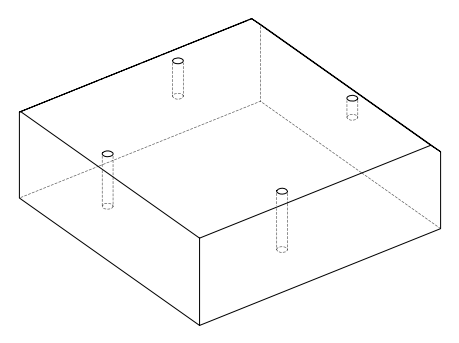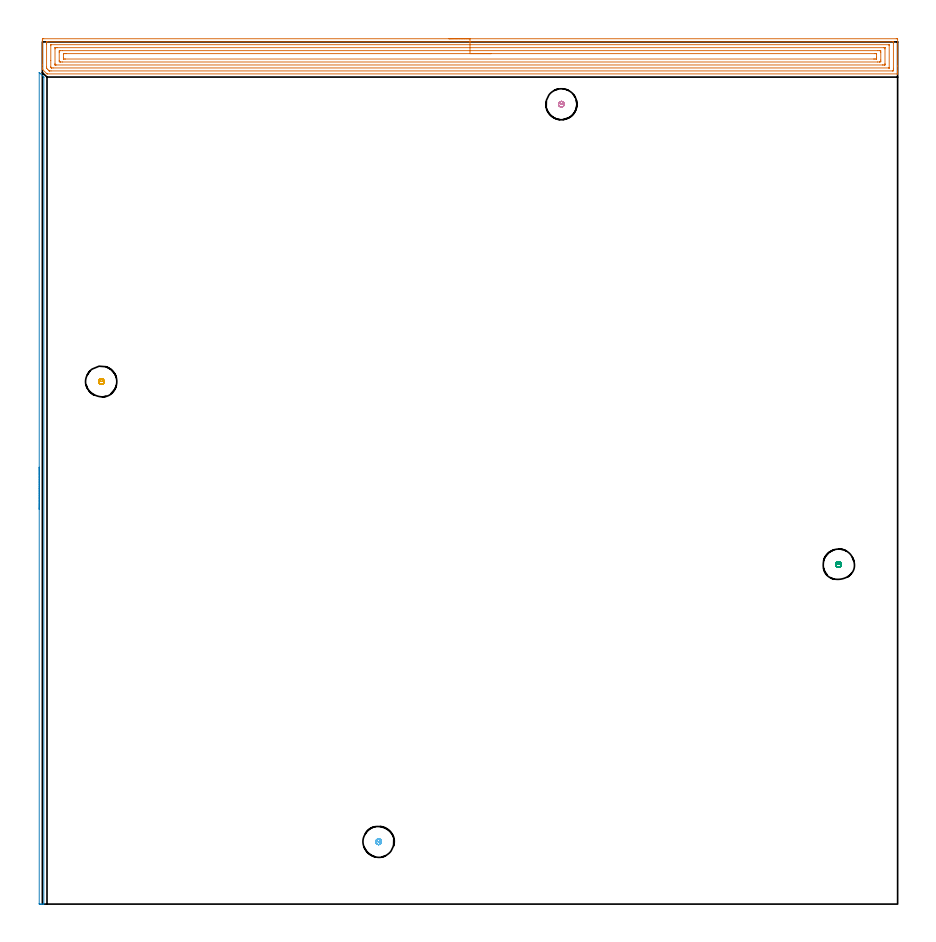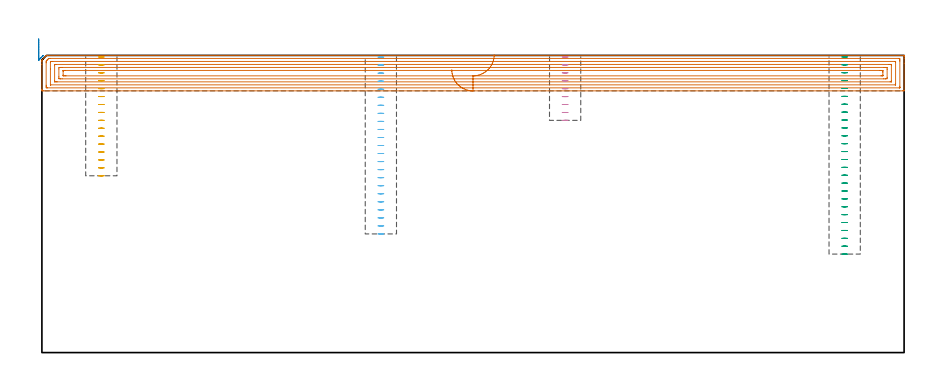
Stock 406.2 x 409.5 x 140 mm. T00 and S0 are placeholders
(PLAN: 6 operations, 1 tool changes, 27 min)
(1 AREA_MILL | FG_CHAMFER_SURFACE | UGT0205_001 | 19.83 min | 56640 mm3)
(2 AREA_MILL_1 | FG_CHAMFER_SURFACE_1 | UGT0205_001 | 3.3 min | 949 mm3)
(3 MILL_BLIND_HOLE_FROM_SOLID_MATERIAL | STEP1POCKET | NXT0201_011 | Spiral | 1.34 min | 15876 mm3)
(4 MILL_BLIND_HOLE_FROM_SOLID_MATERIAL_1 | STEP1POCKET_1 | NXT0201_011 | Spiral | 0.47 min | 5192 mm3)
(5 MILL_BLIND_HOLE_FROM_SOLID_MATERIAL_2 | STEP1POCKET_2 | NXT0201_011 | Spiral | 0.83 min | 9612 mm3)
(6 MILL_BLIND_HOLE_FROM_SOLID_MATERIAL_3 | STEP1POCKET_3 | NXT0201_011 | Spiral | 1.19 min | 14271 mm3)
(TOOL UGT0205_001 | Chamfer Mill 20 x 3 x 45 deg. | D20 FL50 Z2)
(TOOL NXT0201_011 | ENDMILL 12mm [2P460-1200-NA 1630] | D12 FL38 Z6)
(OP 1 AREA_MILL)
G17 G21 G94 G90
T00 M6
G54
G17 G0 G90 X193.1 Y411. S1061 M3
G43 Z150. H0
Z133.3
G94 G1 X193.138 Z132.428 F250.
X193.252 Z131.564
X193.441 Z130.712
X193.703 Z129.88
X194.037 Z129.074
X194.44 Z128.3
X194.909 Z127.564
X195.44 Z126.872
X196.029 Z126.229
X196.672 Z125.64
X197.364 Z125.109
X198.1 Z124.64
X198.874 Z124.237
X199.68 Z123.903
X200.512 Z123.641
X201.364 Z123.452
X202.228 Z123.338
X203.1 Z123.3
X405.574
X406.036 Y410.995 Z123.303
X406.19 Y410.992 Z123.306
X406.2 Y410.833 Z123.464
Y397.986 Z136.309
Y395.61 Z138.685
Y394.905 Z139.394
Y394.645 Z139.655
X406.199 Y394.296 Z139.994
X406.04 Y394.299 Z139.999
X406.021 Y394.3 Z140.
X2.414
X2.205 Y394.304 Z139.989
X2.003 Y394.497 Z139.803
X1.981 Y394.519 Z139.781
X0.179 Y396.321 Z137.978
X0.016 Y396.49 Z137.809
X0.01 Y396.499 Z137.8
X0. Y397.196 Z137.104
Y398.603 Z135.694
Y410.306 Z123.992
X0.004 Y410.57 Z123.728
X0.01 Y410.992 Z123.306
X0.193 Y410.995 Z123.303
X0.626 Y411. Z123.3
X203.1
Y409.586 Z124.714
X403.892 Y409.585 Z124.715
X404.156 Y409.58 Z124.72
X404.183 Y409.579 Z124.721
X404.19 Y409.564 Z124.736
X404.196 Y409.53 Z124.77
X404.198 Y409.496 Z124.804
X404.2 Y409.282 Z125.018
Y408.81 Z125.49
Y396.963 Z137.337
X404.197 Y396.49 Z137.81
X404.191 Y396.092 Z138.208
X404.171 Y395.721 Z138.579
X403.786 Y395.716 Z138.584
X403.68 Y395.715 Z138.585
X4.096 Y395.714 Z138.586
X3.308 Y395.72 Z138.58
X3.258 Y395.721 Z138.579
X3.233 Y395.728 Z138.572
X3.206 Y395.752 Z138.548
X3.095 Y395.858 Z138.442
X2.881 Y396.07 Z138.23
X2.46 Y396.49 Z137.81
X2.414 Y396.537 Z137.763
X2.01 Y396.965 Z137.335
X2.005 Y397.37 Z136.93
X2.001 Y397.777 Z136.523
X2. Y408.337 Z125.963
X2.003 Y408.81 Z125.49
X2.009 Y409.208 Z125.092
X2.029 Y409.579 Z124.721
X2.414 Y409.584 Z124.716
X2.52 Y409.585 Z124.715
X203.1 Y409.586 Z124.714
Y408.172 Z126.128
X401.998 Y408.171 Z126.129
X402.08 Y408.17 Z126.13
X402.145 Y408.167 Z126.133
X402.181 Y408.165 Z126.135
X402.19 Y408.128 Z126.172
X402.195 Y407.93 Z126.37
X402.199 Y407.732 Z126.568
Y397.37 Z136.93
X402.198 Y397.173 Z137.127
X402.193 Y397.144 Z137.156
X402.189 Y397.135 Z137.165
X402.181 Y397.133 Z137.167
X402.121 Y397.13 Z137.17
X401.998 Y397.129 Z137.171
X5.096
X4.443 Y397.133 Z137.167
X4.326 Y397.135 Z137.165
X4.266 Y397.145 Z137.155
X4.202 Y397.204 Z137.096
X4.04 Y397.37 Z136.93
X4.01 Y397.422 Z136.878
X4.006 Y397.47 Z136.83
X4.001 Y397.567 Z136.733
X4. Y400.649 Z133.651
X4.001 Y407.93 Z126.37
X4.002 Y408.127 Z126.173
X4.007 Y408.156 Z126.144
X4.011 Y408.165 Z126.135
X4.019 Y408.167 Z126.133
X4.079 Y408.17 Z126.13
X4.202 Y408.171 Z126.129
X203.1 Y408.172 Z126.128
Y406.757 Z127.543
X399.614
X400.058 Y406.755 Z127.545
X400.149 Y406.753 Z127.547
X400.184 Y406.751 Z127.549
X400.19 Y406.71 Z127.59
X400.194 Y406.605 Z127.695
X400.2 Y406.18 Z128.12
Y399.14 Z135.16
X400.193 Y398.695 Z135.605
X400.19 Y398.588 Z135.712
X400.177 Y398.549 Z135.751
X400.112 Y398.548 Z135.752
X399.911 Y398.545 Z135.755
X399.316 Y398.543 Z135.757
X399.019
X6.586
X6.142 Y398.545 Z135.755
X6.051 Y398.547 Z135.753
X6.016 Y398.549 Z135.751
X6.01 Y398.589 Z135.711
X6.006 Y398.695 Z135.605
X6. Y399.12 Z135.18
Y406.159 Z128.141
X6.007 Y406.604 Z127.696
X6.01 Y406.712 Z127.588
X6.023 Y406.751 Z127.549
X6.088 Y406.752 Z127.548
X6.289 Y406.755 Z127.545
X6.883 Y406.757 Z127.543
X7.181
X203.1
Y405.343 Z128.957
X396.635
X397.477 Y405.341 Z128.959
X397.529 Y405.338 Z128.962
X398.19 Y405.29 Z129.01
X398.199 Y404.63 Z129.67
Y400.89 Z133.41
X398.196 Y400.233 Z134.067
X398.19 Y400.01 Z134.29
X397.578 Y399.961 Z134.339
X397.529 Y399.96 Z134.34
X396.689 Y399.957 Z134.343
X9.565
X8.723 Y399.959 Z134.341
X8.671 Y399.962 Z134.338
X8.01 Y400.01 Z134.29
X8.001 Y400.67 Z133.63
Y404.41 Z129.89
X8.004 Y405.067 Z129.233
X8.01 Y405.29 Z129.01
X8.622 Y405.339 Z128.961
X8.671 Y405.34 Z128.96
X9.511 Y405.343 Z128.957
X203.1
Y403.929 Z130.371
X395.336
X395.741 Y403.927 Z130.373
X396.145 Y403.923 Z130.377
X396.19 Y403.922 Z130.378
X396.194 Y403.881 Z130.419
X396.198 Y403.801 Z130.499
X396.2 Y403.681 Z130.619
Y403.53 Z130.77
Y402.198 Z132.102
X396.199 Y401.77 Z132.53
X396.197 Y401.544 Z132.756
X396.194 Y401.431 Z132.869
X396.19 Y401.381 Z132.919
X396.139 Y401.378 Z132.922
X395.741 Y401.373 Z132.927
X395.252 Y401.371 Z132.929
X394.847
X10.948
X10.459 Y401.373 Z132.927
X10.055 Y401.377 Z132.923
X10.01 Y401.378 Z132.922
X10.006 Y401.419 Z132.881
X10.002 Y401.499 Z132.801
X10. Y401.619 Z132.681
Y401.77 Z132.53
X10.001 Y403.53 Z130.77
X10.002 Y403.756 Z130.544
X10.006 Y403.869 Z130.431
X10.01 Y403.919 Z130.381
X10.061 Y403.922 Z130.378
X10.459 Y403.927 Z130.373
X10.948 Y403.929 Z130.371
X11.353
X203.1
X203.972 Z130.409
X204.837 Z130.523
X205.688 Z130.712
X206.52 Z130.974
X207.326 Z131.308
X208.1 Z131.711
X208.836 Z132.18
X209.528 Z132.711
X210.171 Z133.3
X210.76 Z133.943
X211.292 Z134.635
X211.76 Z135.371
X212.163 Z136.145
X212.497 Z136.951
X212.759 Z137.783
X212.948 Z138.635
X213.062 Z139.5
X213.1 Z140.371
G0 Z150.
M5
M2
(OP 2 AREA_MILL_1)
G17 G21 G94 G90
T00 M6
G54
G17 G0 G90 X-1.5 Y187.5 S1061 M3
G43 Z150. H0
Z147.8
G94 G1 Y187.538 Z146.928 F250.
Y187.652 Z146.064
Y187.841 Z145.212
Y188.103 Z144.38
Y188.437 Z143.574
Y188.84 Z142.8
Y189.308 Z142.064
Y189.84 Z141.372
Y190.429 Z140.729
Y191.072 Z140.14
Y191.764 Z139.608
Y192.5 Z139.14
Y193.274 Z138.737
Y194.08 Z138.403
Y194.912 Z138.141
Y195.764 Z137.952
Y196.628 Z137.838
Y197.5 Z137.8
Y394.884
X-1.496 Y394.953 Z137.803
X-1.492 Y394.981 Z137.804
X-1.406 Y394.907 Z137.892
X-0.888 Y394.388 Z138.412
X0.482 Y393.018 Z139.782
X0.639 Y392.859 Z139.935
X0.696 Y392.795 Z139.989
X0.7 Y392.602 Z140.
Y0.165
X0.697 Y0.01 Z139.988
X0.615 Y0.004 Z139.907
X0.526 Y0. Z139.826
X0.242 Z139.541
X-0.4 Z138.894
X-0.721 Z138.575
X-1.12 Z138.176
X-1.266 Y0.002 Z138.03
X-1.491 Y0.005 Z137.805
X-1.494 Y0.048 Z137.803
X-1.499 Y0.165 Z137.801
X-1.5 Y0.286 Z137.8
Y197.5
Y198.372 Z137.838
Y199.236 Z137.952
Y200.088 Z138.141
Y200.92 Z138.403
Y201.726 Z138.737
Y202.5 Z139.14
Y203.236 Z139.608
Y203.928 Z140.14
Y204.571 Z140.729
Y205.16 Z141.372
Y205.692 Z142.064
Y206.16 Z142.8
Y206.563 Z143.574
Y206.897 Z144.38
Y207.159 Z145.212
Y207.348 Z146.064
Y207.462 Z146.928
Y207.5 Z147.8
G0 Z150.
M5
M2
(OP 3 MILL_BLIND_HOLE_FROM_SOLID_MATERIAL)
G17 G21 G94 G90
T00 M6
G54
G17 G0 G90 X378.2 Y161.3 S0 M3
G43 Z150. H1
Z139.285
G94 G3 X378.875 Y161.975 R0.675 F250.
X378.2 Y162.65 R0.675
X376.85 Y161.3 R1.35
X378.2 Y162.65 R-1.35
X377.525 Y161.975 R0.675
X378.2 Y161.3 R0.675
G0 Z135.569
G3 X378.875 Y161.975 R0.675
X378.2 Y162.65 R0.675
X376.85 Y161.3 R1.35
X378.2 Y162.65 R-1.35
X377.525 Y161.975 R0.675
X378.2 Y161.3 R0.675
G0 Z131.854
G3 X378.875 Y161.975 R0.675
X378.2 Y162.65 R0.675
X376.85 Y161.3 R1.35
X378.2 Y162.65 R-1.35
X377.525 Y161.975 R0.675
X378.2 Y161.3 R0.675
G0 Z128.138
G3 X378.875 Y161.975 R0.675
X378.2 Y162.65 R0.675
X376.85 Y161.3 R1.35
X378.2 Y162.65 R-1.35
X377.525 Y161.975 R0.675
X378.2 Y161.3 R0.675
G0 Z124.423
G3 X378.875 Y161.975 R0.675
X378.2 Y162.65 R0.675
X376.85 Y161.3 R1.35
X378.2 Y162.65 R-1.35
X377.525 Y161.975 R0.675
X378.2 Y161.3 R0.675
G0 Z120.708
G3 X378.875 Y161.975 R0.675
X378.2 Y162.65 R0.675
X376.85 Y161.3 R1.35
X378.2 Y162.65 R-1.35
X377.525 Y161.975 R0.675
X378.2 Y161.3 R0.675
G0 Z116.992
G3 X378.875 Y161.975 R0.675
X378.2 Y162.65 R0.675
X376.85 Y161.3 R1.35
X378.2 Y162.65 R-1.35
X377.525 Y161.975 R0.675
X378.2 Y161.3 R0.675
G0 Z113.277
G3 X378.875 Y161.975 R0.675
X378.2 Y162.65 R0.675
X376.85 Y161.3 R1.35
X378.2 Y162.65 R-1.35
X377.525 Y161.975 R0.675
X378.2 Y161.3 R0.675
G0 Z109.562
G3 X378.875 Y161.975 R0.675
X378.2 Y162.65 R0.675
X376.85 Y161.3 R1.35
X378.2 Y162.65 R-1.35
X377.525 Y161.975 R0.675
X378.2 Y161.3 R0.675
G0 Z105.846
G3 X378.875 Y161.975 R0.675
X378.2 Y162.65 R0.675
X376.85 Y161.3 R1.35
X378.2 Y162.65 R-1.35
X377.525 Y161.975 R0.675
X378.2 Y161.3 R0.675
G0 Z102.131
G3 X378.875 Y161.975 R0.675
X378.2 Y162.65 R0.675
X376.85 Y161.3 R1.35
X378.2 Y162.65 R-1.35
X377.525 Y161.975 R0.675
X378.2 Y161.3 R0.675
G0 Z98.415
G3 X378.875 Y161.975 R0.675
X378.2 Y162.65 R0.675
X376.85 Y161.3 R1.35
X378.2 Y162.65 R-1.35
X377.525 Y161.975 R0.675
X378.2 Y161.3 R0.675
G0 Z94.7
G3 X378.875 Y161.975 R0.675
X378.2 Y162.65 R0.675
X376.85 Y161.3 R1.35
X378.2 Y162.65 R-1.35
X377.525 Y161.975 R0.675
X378.2 Y161.3 R0.675
G0 Z90.985
G3 X378.875 Y161.975 R0.675
X378.2 Y162.65 R0.675
X376.85 Y161.3 R1.35
X378.2 Y162.65 R-1.35
X377.525 Y161.975 R0.675
X378.2 Y161.3 R0.675
G0 Z87.269
G3 X378.875 Y161.975 R0.675
X378.2 Y162.65 R0.675
X376.85 Y161.3 R1.35
X378.2 Y162.65 R-1.35
X377.525 Y161.975 R0.675
X378.2 Y161.3 R0.675
G0 Z83.554
G3 X378.875 Y161.975 R0.675
X378.2 Y162.65 R0.675
X376.85 Y161.3 R1.35
X378.2 Y162.65 R-1.35
X377.525 Y161.975 R0.675
X378.2 Y161.3 R0.675
G0 Z79.838
G3 X378.875 Y161.975 R0.675
X378.2 Y162.65 R0.675
X376.85 Y161.3 R1.35
X378.2 Y162.65 R-1.35
X377.525 Y161.975 R0.675
X378.2 Y161.3 R0.675
G0 Z76.123
G3 X378.875 Y161.975 R0.675
X378.2 Y162.65 R0.675
X376.85 Y161.3 R1.35
X378.2 Y162.65 R-1.35
X377.525 Y161.975 R0.675
X378.2 Y161.3 R0.675
G0 Z72.408
G3 X378.875 Y161.975 R0.675
X378.2 Y162.65 R0.675
X376.85 Y161.3 R1.35
X378.2 Y162.65 R-1.35
X377.525 Y161.975 R0.675
X378.2 Y161.3 R0.675
G0 Z68.692
G3 X378.875 Y161.975 R0.675
X378.2 Y162.65 R0.675
X376.85 Y161.3 R1.35
X378.2 Y162.65 R-1.35
X377.525 Y161.975 R0.675
X378.2 Y161.3 R0.675
G0 Z64.977
G3 X378.875 Y161.975 R0.675
X378.2 Y162.65 R0.675
X376.85 Y161.3 R1.35
X378.2 Y162.65 R-1.35
X377.525 Y161.975 R0.675
X378.2 Y161.3 R0.675
G0 Z61.262
G3 X378.875 Y161.975 R0.675
X378.2 Y162.65 R0.675
X376.85 Y161.3 R1.35
X378.2 Y162.65 R-1.35
X377.525 Y161.975 R0.675
X378.2 Y161.3 R0.675
G0 Z57.546
G3 X378.875 Y161.975 R0.675
X378.2 Y162.65 R0.675
X376.85 Y161.3 R1.35
X378.2 Y162.65 R-1.35
X377.525 Y161.975 R0.675
X378.2 Y161.3 R0.675
G0 Z53.831
G3 X378.875 Y161.975 R0.675
X378.2 Y162.65 R0.675
X376.85 Y161.3 R1.35
X378.2 Y162.65 R-1.35
X377.525 Y161.975 R0.675
X378.2 Y161.3 R0.675
G0 Z50.115
G3 X378.875 Y161.975 R0.675
X378.2 Y162.65 R0.675
X376.85 Y161.3 R1.35
X378.2 Y162.65 R-1.35
X377.525 Y161.975 R0.675
X378.2 Y161.3 R0.675
G0 Z46.4
G3 X378.875 Y161.975 R0.675
X378.2 Y162.65 R0.675
X376.85 Y161.3 R1.35
X378.2 Y162.65 R-1.35
X377.525 Y161.975 R0.675
X378.2 Y161.3 R0.675
G0 Z150.
M5
M2
(OP 4 MILL_BLIND_HOLE_FROM_SOLID_MATERIAL_1)
G17 G21 G94 G90
T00 M6
G54
G17 G0 G90 X246.5 Y379.9 S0 M3
G43 Z150. H1
Z139.267
G94 G3 X247.175 Y380.575 R0.675 F250.
X246.5 Y381.25 R0.675
X245.15 Y379.9 R1.35
X246.5 Y381.25 R-1.35
X245.825 Y380.575 R0.675
X246.5 Y379.9 R0.675
G0 Z135.533
G3 X247.175 Y380.575 R0.675
X246.5 Y381.25 R0.675
X245.15 Y379.9 R1.35
X246.5 Y381.25 R-1.35
X245.825 Y380.575 R0.675
X246.5 Y379.9 R0.675
G0 Z131.8
G3 X247.175 Y380.575 R0.675
X246.5 Y381.25 R0.675
X245.15 Y379.9 R1.35
X246.5 Y381.25 R-1.35
X245.825 Y380.575 R0.675
X246.5 Y379.9 R0.675
G0 Z128.067
G3 X247.175 Y380.575 R0.675
X246.5 Y381.25 R0.675
X245.15 Y379.9 R1.35
X246.5 Y381.25 R-1.35
X245.825 Y380.575 R0.675
X246.5 Y379.9 R0.675
G0 Z124.333
G3 X247.175 Y380.575 R0.675
X246.5 Y381.25 R0.675
X245.15 Y379.9 R1.35
X246.5 Y381.25 R-1.35
X245.825 Y380.575 R0.675
X246.5 Y379.9 R0.675
G0 Z120.6
G3 X247.175 Y380.575 R0.675
X246.5 Y381.25 R0.675
X245.15 Y379.9 R1.35
X246.5 Y381.25 R-1.35
X245.825 Y380.575 R0.675
X246.5 Y379.9 R0.675
G0 Z116.867
G3 X247.175 Y380.575 R0.675
X246.5 Y381.25 R0.675
X245.15 Y379.9 R1.35
X246.5 Y381.25 R-1.35
X245.825 Y380.575 R0.675
X246.5 Y379.9 R0.675
G0 Z113.133
G3 X247.175 Y380.575 R0.675
X246.5 Y381.25 R0.675
X245.15 Y379.9 R1.35
X246.5 Y381.25 R-1.35
X245.825 Y380.575 R0.675
X246.5 Y379.9 R0.675
G0 Z109.4
G3 X247.175 Y380.575 R0.675
X246.5 Y381.25 R0.675
X245.15 Y379.9 R1.35
X246.5 Y381.25 R-1.35
X245.825 Y380.575 R0.675
X246.5 Y379.9 R0.675
G0 Z150.
M5
M2
(OP 5 MILL_BLIND_HOLE_FROM_SOLID_MATERIAL_2)
G17 G21 G94 G90
T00 M6
G54
G17 G0 G90 X28. Y248.2 S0 M3
G43 Z150. H1
Z139.269
G94 G3 X28.675 Y248.875 R0.675 F250.
X28. Y249.55 R0.675
X26.65 Y248.2 R1.35
X28. Y249.55 R-1.35
X27.325 Y248.875 R0.675
X28. Y248.2 R0.675
G0 Z135.538
G3 X28.675 Y248.875 R0.675
X28. Y249.55 R0.675
X26.65 Y248.2 R1.35
X28. Y249.55 R-1.35
X27.325 Y248.875 R0.675
X28. Y248.2 R0.675
G0 Z131.806
G3 X28.675 Y248.875 R0.675
X28. Y249.55 R0.675
X26.65 Y248.2 R1.35
X28. Y249.55 R-1.35
X27.325 Y248.875 R0.675
X28. Y248.2 R0.675
G0 Z128.075
G3 X28.675 Y248.875 R0.675
X28. Y249.55 R0.675
X26.65 Y248.2 R1.35
X28. Y249.55 R-1.35
X27.325 Y248.875 R0.675
X28. Y248.2 R0.675
G0 Z124.344
G3 X28.675 Y248.875 R0.675
X28. Y249.55 R0.675
X26.65 Y248.2 R1.35
X28. Y249.55 R-1.35
X27.325 Y248.875 R0.675
X28. Y248.2 R0.675
G0 Z120.613
G3 X28.675 Y248.875 R0.675
X28. Y249.55 R0.675
X26.65 Y248.2 R1.35
X28. Y249.55 R-1.35
X27.325 Y248.875 R0.675
X28. Y248.2 R0.675
G0 Z116.881
G3 X28.675 Y248.875 R0.675
X28. Y249.55 R0.675
X26.65 Y248.2 R1.35
X28. Y249.55 R-1.35
X27.325 Y248.875 R0.675
X28. Y248.2 R0.675
G0 Z113.15
G3 X28.675 Y248.875 R0.675
X28. Y249.55 R0.675
X26.65 Y248.2 R1.35
X28. Y249.55 R-1.35
X27.325 Y248.875 R0.675
X28. Y248.2 R0.675
G0 Z109.419
G3 X28.675 Y248.875 R0.675
X28. Y249.55 R0.675
X26.65 Y248.2 R1.35
X28. Y249.55 R-1.35
X27.325 Y248.875 R0.675
X28. Y248.2 R0.675
G0 Z105.688
G3 X28.675 Y248.875 R0.675
X28. Y249.55 R0.675
X26.65 Y248.2 R1.35
X28. Y249.55 R-1.35
X27.325 Y248.875 R0.675
X28. Y248.2 R0.675
G0 Z101.956
G3 X28.675 Y248.875 R0.675
X28. Y249.55 R0.675
X26.65 Y248.2 R1.35
X28. Y249.55 R-1.35
X27.325 Y248.875 R0.675
X28. Y248.2 R0.675
G0 Z98.225
G3 X28.675 Y248.875 R0.675
X28. Y249.55 R0.675
X26.65 Y248.2 R1.35
X28. Y249.55 R-1.35
X27.325 Y248.875 R0.675
X28. Y248.2 R0.675
G0 Z94.494
G3 X28.675 Y248.875 R0.675
X28. Y249.55 R0.675
X26.65 Y248.2 R1.35
X28. Y249.55 R-1.35
X27.325 Y248.875 R0.675
X28. Y248.2 R0.675
G0 Z90.763
G3 X28.675 Y248.875 R0.675
X28. Y249.55 R0.675
X26.65 Y248.2 R1.35
X28. Y249.55 R-1.35
X27.325 Y248.875 R0.675
X28. Y248.2 R0.675
G0 Z87.031
G3 X28.675 Y248.875 R0.675
X28. Y249.55 R0.675
X26.65 Y248.2 R1.35
X28. Y249.55 R-1.35
X27.325 Y248.875 R0.675
X28. Y248.2 R0.675
G0 Z83.3
G3 X28.675 Y248.875 R0.675
X28. Y249.55 R0.675
X26.65 Y248.2 R1.35
X28. Y249.55 R-1.35
X27.325 Y248.875 R0.675
X28. Y248.2 R0.675
G0 Z150.
M5
M2
(OP 6 MILL_BLIND_HOLE_FROM_SOLID_MATERIAL_3)
G17 G21 G94 G90
T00 M6
G54
G17 G0 G90 X159.7 Y29.6 S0 M3
G43 Z150. H1
Z139.213
G94 G3 X160.375 Y30.275 R0.675 F250.
X159.7 Y30.95 R0.675
X158.35 Y29.6 R1.35
X159.7 Y30.95 R-1.35
X159.025 Y30.275 R0.675
X159.7 Y29.6 R0.675
G0 Z135.426
G3 X160.375 Y30.275 R0.675
X159.7 Y30.95 R0.675
X158.35 Y29.6 R1.35
X159.7 Y30.95 R-1.35
X159.025 Y30.275 R0.675
X159.7 Y29.6 R0.675
G0 Z131.639
G3 X160.375 Y30.275 R0.675
X159.7 Y30.95 R0.675
X158.35 Y29.6 R1.35
X159.7 Y30.95 R-1.35
X159.025 Y30.275 R0.675
X159.7 Y29.6 R0.675
G0 Z127.852
G3 X160.375 Y30.275 R0.675
X159.7 Y30.95 R0.675
X158.35 Y29.6 R1.35
X159.7 Y30.95 R-1.35
X159.025 Y30.275 R0.675
X159.7 Y29.6 R0.675
G0 Z124.065
G3 X160.375 Y30.275 R0.675
X159.7 Y30.95 R0.675
X158.35 Y29.6 R1.35
X159.7 Y30.95 R-1.35
X159.025 Y30.275 R0.675
X159.7 Y29.6 R0.675
G0 Z120.278
G3 X160.375 Y30.275 R0.675
X159.7 Y30.95 R0.675
X158.35 Y29.6 R1.35
X159.7 Y30.95 R-1.35
X159.025 Y30.275 R0.675
X159.7 Y29.6 R0.675
G0 Z116.491
G3 X160.375 Y30.275 R0.675
X159.7 Y30.95 R0.675
X158.35 Y29.6 R1.35
X159.7 Y30.95 R-1.35
X159.025 Y30.275 R0.675
X159.7 Y29.6 R0.675
G0 Z112.704
G3 X160.375 Y30.275 R0.675
X159.7 Y30.95 R0.675
X158.35 Y29.6 R1.35
X159.7 Y30.95 R-1.35
X159.025 Y30.275 R0.675
X159.7 Y29.6 R0.675
G0 Z108.917
G3 X160.375 Y30.275 R0.675
X159.7 Y30.95 R0.675
X158.35 Y29.6 R1.35
X159.7 Y30.95 R-1.35
X159.025 Y30.275 R0.675
X159.7 Y29.6 R0.675
G0 Z105.13
G3 X160.375 Y30.275 R0.675
X159.7 Y30.95 R0.675
X158.35 Y29.6 R1.35
X159.7 Y30.95 R-1.35
X159.025 Y30.275 R0.675
X159.7 Y29.6 R0.675
G0 Z101.343
G3 X160.375 Y30.275 R0.675
X159.7 Y30.95 R0.675
X158.35 Y29.6 R1.35
X159.7 Y30.95 R-1.35
X159.025 Y30.275 R0.675
X159.7 Y29.6 R0.675
G0 Z97.557
G3 X160.375 Y30.275 R0.675
X159.7 Y30.95 R0.675
X158.35 Y29.6 R1.35
X159.7 Y30.95 R-1.35
X159.025 Y30.275 R0.675
X159.7 Y29.6 R0.675
G0 Z93.77
G3 X160.375 Y30.275 R0.675
X159.7 Y30.95 R0.675
X158.35 Y29.6 R1.35
X159.7 Y30.95 R-1.35
X159.025 Y30.275 R0.675
X159.7 Y29.6 R0.675
G0 Z89.983
G3 X160.375 Y30.275 R0.675
X159.7 Y30.95 R0.675
X158.35 Y29.6 R1.35
X159.7 Y30.95 R-1.35
X159.025 Y30.275 R0.675
X159.7 Y29.6 R0.675
G0 Z86.196
G3 X160.375 Y30.275 R0.675
X159.7 Y30.95 R0.675
X158.35 Y29.6 R1.35
X159.7 Y30.95 R-1.35
X159.025 Y30.275 R0.675
X159.7 Y29.6 R0.675
G0 Z82.409
G3 X160.375 Y30.275 R0.675
X159.7 Y30.95 R0.675
X158.35 Y29.6 R1.35
X159.7 Y30.95 R-1.35
X159.025 Y30.275 R0.675
X159.7 Y29.6 R0.675
G0 Z78.622
G3 X160.375 Y30.275 R0.675
X159.7 Y30.95 R0.675
X158.35 Y29.6 R1.35
X159.7 Y30.95 R-1.35
X159.025 Y30.275 R0.675
X159.7 Y29.6 R0.675
G0 Z74.835
G3 X160.375 Y30.275 R0.675
X159.7 Y30.95 R0.675
X158.35 Y29.6 R1.35
X159.7 Y30.95 R-1.35
X159.025 Y30.275 R0.675
X159.7 Y29.6 R0.675
G0 Z71.048
G3 X160.375 Y30.275 R0.675
X159.7 Y30.95 R0.675
X158.35 Y29.6 R1.35
X159.7 Y30.95 R-1.35
X159.025 Y30.275 R0.675
X159.7 Y29.6 R0.675
G0 Z67.261
G3 X160.375 Y30.275 R0.675
X159.7 Y30.95 R0.675
X158.35 Y29.6 R1.35
X159.7 Y30.95 R-1.35
X159.025 Y30.275 R0.675
X159.7 Y29.6 R0.675
G0 Z63.474
G3 X160.375 Y30.275 R0.675
X159.7 Y30.95 R0.675
X158.35 Y29.6 R1.35
X159.7 Y30.95 R-1.35
X159.025 Y30.275 R0.675
X159.7 Y29.6 R0.675
G0 Z59.687
G3 X160.375 Y30.275 R0.675
X159.7 Y30.95 R0.675
X158.35 Y29.6 R1.35
X159.7 Y30.95 R-1.35
X159.025 Y30.275 R0.675
X159.7 Y29.6 R0.675
G0 Z55.9
G3 X160.375 Y30.275 R0.675
X159.7 Y30.95 R0.675
X158.35 Y29.6 R1.35
X159.7 Y30.95 R-1.35
X159.025 Y30.275 R0.675
X159.7 Y29.6 R0.675
G0 Z150.
M5
M2
